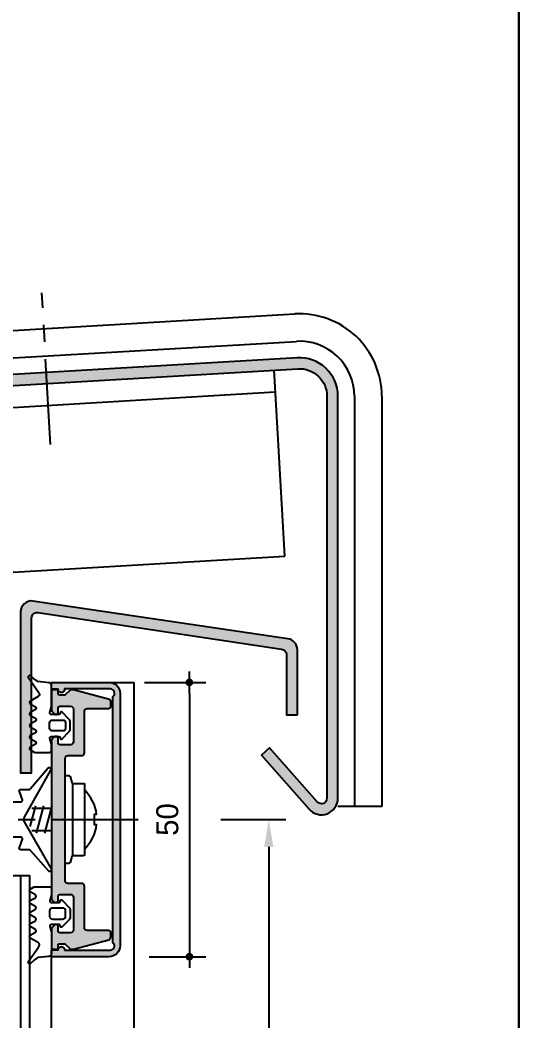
# Model space of a CAD drawing. Header units: millimetres. Extents: x -153 to 2280, y 0 to 724.
# Drawn here: x 1084.5 to 1130, y 462.9 to 554.1 of the extents above; entities that cross this region are included whole.
import ezdxf

# ---------------------------------------------------------------- set-up
doc = ezdxf.new("R2010")
doc.units = ezdxf.units.MM
doc.header["$LTSCALE"] = 0.025
doc.header["$MEASUREMENT"] = 0
doc.linetypes.add('CENTER', pattern=[2, 1.25, -0.25, 0.25, -0.25])
doc.layers.get('0').update_dxf_attribs({"lineweight": 5})
for name, color, linetype in [('ASSI', 1, 'CENTER'), ('FILL', 253, 'Continuous'), ('FINE', 7, 'Continuous'), ('GOMMA', 80, 'Continuous'), ('GROSSA', 8, 'Continuous'), ('MARCHIO', 7, 'Continuous'), ('QUOTE', 254, 'Continuous'), ('VETRO', 140, 'Continuous')]:
    doc.layers.add(name, color=color, linetype=linetype)
doc.styles.add('Aluk Text', font='GOTHIC.TTF')

# ---------------------------------------------------------------- blocks, each defined once
blk = doc.blocks.new('k0855')
at = {"layer": 'GROSSA'}
blk.add_lwpolyline([(11.64999999999986, 0.8000000000004093, -0.4142135623730784), (11.14999999999986, 0.3000000000004093), (0.2999999999997272, 0.3000000000000682), (0, 0), (-0.3000000000001819, 0.3000000000000682), (-11.15000000000009, 0.2999999999997272, -0.4142135623731075), (-11.65000000000009, 0.7999999999997272), (-11.65000000000009, 3.300000000000637, 0.414213562373095), (-12.15000000000009, 3.800000000000637), (-19.75, 3.800000000000523, -0.414213562373095), (-20.25, 4.300000000000523), (-20.25, 8.300000000000523, 0.4142135623730795), (-20.55000000000018, 8.600000000000477), (-21.59774739507475, 8.600000000000477, 0.3394542588633896), (-21.88752514296152, 8.377645713531251), (-23.65000000000009, 1.800000000000523), (-23.65000000000009, 1.24487273393197), (-22.65000000000009, 0.2448727339319703), (-22.65000000000009, -0.6999999999995907, -0.4142135623731159), (-22.95000000000027, -0.9999999999995453), (-23.5, -0.9999999999995453, 0.414213562373109), (-23.65000000000009, -1.149999999999523), (-23.65000000000009, -2.049999999999272, 0.4142135623730534), (-23.5, -2.19999999999925), (-19.97426406871182, -2.199999999999363, 0.1989123673796788), (-19.76213203435577, -2.112132034355341), (-19.237867965644, -1.587867965643682, 0.1989123673796275), (-19.15000000000009, -1.37573593128775), (-19.15000000000009, -1.299999999999613, 0.4142135623731283), (-19.45000000000027, -0.9999999999995453), (-20.35000000000014, -0.9999999999995453, -0.414213562373095), (-20.65000000000009, -0.699999999999477), (-20.65000000000009, 1.300000000000637, -0.414213562373095), (-20.15000000000009, 1.800000000000637), (-14.15000000000009, 1.800000000000637, -0.414213562373095), (-13.65000000000009, 1.300000000000637), (-13.65000000000009, -0.699999999999477, -0.414213562373095), (-13.95000000000005, -0.9999999999995453), (-14.85000000000014, -0.9999999999995453, 0.414213562373095), (-15.15000000000009, -1.2999999999995), (-15.15000000000009, -1.475735931287431, 0.1989123673796724), (-15.06213203435618, -1.687867965643477), (-14.63786796564318, -2.112132034356478, 0.1989123673796574), (-14.42573593128691, -2.200000000000387), (14.42573593128782, -2.199999999999363, 0.1989123673796421), (14.63786796564386, -2.112132034355341), (15.06213203435573, -1.687867965643477, 0.1989123673796492), (15.14999999999964, -1.475735931287431), (15.14999999999964, -1.2999999999995, 0.4142135623731088), (14.84999999999991, -0.9999999999995453), (13.94999999999982, -0.9999999999995453, -0.414213562373095), (13.64999999999986, -0.699999999999477), (13.64999999999986, 1.300000000000637, -0.414213562373095), (14.14999999999986, 1.800000000000637), (20.13763493782221, 1.800000000000637, -0.414213562373095), (20.63763493782221, 1.300000000000637), (20.63763493782221, -0.699999999999477, -0.414213562373095), (20.33763493782226, -0.9999999999995453), (19.43763493782217, -0.9999999999995453, 0.4142135623731283), (19.13763493782221, -1.299999999999613), (19.13763493782221, -1.37573593128775, 0.198912367379612), (19.22550290346635, -1.587867965643682), (19.74976697217789, -2.112132034355341, 0.1989123673796789), (19.96189900653394, -2.199999999999363), (23.48763493782212, -2.19999999999925, 0.4142135623730674), (23.63763493782221, -2.049999999999272), (23.63763493782221, -1.149999999999523, 0.4142135623731507), (23.48763493782235, -0.9999999999995453), (22.93763493782217, -0.9999999999995453, -0.414213562373095), (22.63763493782221, -0.6999999999995907), (22.63763493782221, 0.2448727339319703), (23.63763493782221, 1.24487273393197), (23.63763493782221, 1.800000000000523), (21.91487984844571, 8.229409522551805, 0.3394542588633856), (21.43191693530116, 8.600000000000477), (20.53763493782208, 8.600000000000477, 0.4142135623730811), (20.23763493782235, 8.300000000000523), (20.23763493782212, 4.300000000000523, -0.414213562373095), (19.73763493782212, 3.800000000000523), (12.14999999999986, 3.800000000000637, 0.414213562373095), (11.64999999999986, 3.300000000000637)], format="xyb", close=True, dxfattribs=at)
blk = doc.blocks.new('PUNTO')
blk.add_line((-1, 0), (1, 0))
at = {"const_width": 0.35}
blk.add_lwpolyline([(-0.1750000000000114, 0, 1), (0.1750000000000114, 0, 1)], format="xyb", close=True, dxfattribs=at)

msp = doc.modelspace()

# ---------------------------------------------------------------- hatches: boundary and pattern name
at = {"layer": 'FILL'}
h = msp.add_hatch(color=256, dxfattribs=at)
edge = h.paths.add_edge_path()
edge.add_line((938.5138111774734, 473.414890184284), (938.5138111774736, 510.2743244740782))
edge.add_arc((940.6138111774735, 510.2743244740783), 2.099999999999952, 93.21722638871228, 180.0000000000027, ccw=False)
edge.add_line((940.4959556266435, 512.3710147395058), (1109.859697732209, 522.3109224826685))
edge.add_arc((1110.000001959388, 519.8148626428738), 2.500000000000048, 1.3073986337985843e-12, 93.2172263887112, ccw=False)
edge.add_line((1112.500001959388, 519.8148626428738), (1112.500001959388, 483.1518866795187))
edge.add_arc((1112.000001959388, 483.1518866795187), 0.4999999999999716, -138.61963346287132, 3.183231456205249e-12, ccw=False)
edge.add_line((1111.624833141199, 482.8213592860115), (1107.27625070721, 487.7572664592296))
edge.add_line((1107.27625070721, 487.7572664592296), (1106.525913070832, 487.0962116722152))
edge.add_line((1106.525913070832, 487.0962116722152), (1110.874495504821, 482.1603044989971))
edge.add_arc((1112.000001959388, 483.1518866795187), 1.499999999999939, 221.3803665371274, 360.0000000000006)
edge.add_line((1113.500001959388, 483.1518866795187), (1113.500001959388, 519.8148626428737))
edge.add_arc((1110.000001959388, 519.8148626428737), 3.500000000000028, 6.979045701039888e-13, 93.21722638871061)
edge.add_line((1109.803576041338, 523.3093464185862), (940.4398339357722, 513.3694386754237))
edge.add_arc((940.6138111774735, 510.2743244740782), 3.100000000000088, 93.21722638870888, 179.9999999999979)
edge.add_line((937.5138111774734, 510.2743244740783), (937.5138111774734, 473.4148901842839))
edge.add_arc((939.0138111774733, 473.4148901842839), 1.499999999999929, 179.9999999999995, 318.6196334628723)
edge.add_line((940.1393176320403, 472.4233080037624), (944.4879000660296, 477.3592151769805))
edge.add_line((944.4879000660296, 477.3592151769805), (943.7375624296515, 478.0202699639948))
edge.add_line((943.7375624296515, 478.0202699639948), (939.3889799956626, 473.0843627907768))
edge.add_arc((939.0138111774735, 473.414890184284), 0.5000000000000947, 180.0000000000016, 318.6196334628755, ccw=False)
h = msp.add_hatch(color=256, dxfattribs=at)
edge = h.paths.add_edge_path()
edge.add_line((1109.806218391063, 490.7496788178658), (1109.806218391062, 496.6997685160474))
edge.add_arc((1108.806218391062, 496.6997685160475), 0.9999999999999716, 359.9999999999968, 443.0776103515601)
edge.add_line((1108.926743163562, 497.6924788359363), (1085.711141735535, 501.1352591336182))
edge.add_arc((1085.590616963035, 500.1425488137293), 1.00000000000005, 83.07761035156224, 179.9999999999984)
edge.add_line((1084.590616963035, 500.1425488137293), (1084.590616963035, 485.4656455185614))
edge.add_line((1084.590616963035, 485.4656455185614), (1085.590616963035, 485.4656455185614))
edge.add_line((1085.590616963035, 485.4656455185614), (1085.590616963035, 499.5781723032558))
edge.add_arc((1086.090616963035, 499.5781723032558), 0.5000000000000568, 83.07761035155289, 179.9999999999918, ccw=False)
edge.add_line((1086.150879349285, 500.0745274632002), (1108.366480777313, 496.7531569767042))
edge.add_arc((1108.306218391063, 496.2568018167597), 0.5000000000000324, 6.480149750132114e-12, 83.07761035156892, ccw=False)
edge.add_line((1108.806218391063, 496.2568018167598), (1108.806218391063, 490.7496788178658))
edge.add_line((1108.806218391063, 490.7496788178658), (1109.806218391063, 490.7496788178658))
h = msp.add_hatch(color=256, dxfattribs=at)
edge = h.paths.add_edge_path()
edge.add_line((1088.591046826008, 469.3092140859268), (1092.775387736168, 469.3150580180449))
edge.add_arc((1092.775387736167, 469.6900580180441), 0.3749999999991758, 270.0000000002215, 413.1301023539119)
edge.add_line((1093.000387736168, 469.9900580180425), (1093.00038773617, 492.4400580180453))
edge.add_arc((1092.775387736168, 492.7400580180437), 0.3749999999998579, 306.8698976462392, 449.9999999999956)
edge.add_line((1092.775387736168, 493.1150580180435), (1088.591043716453, 493.1176159041227))
edge.add_arc((1088.301247312286, 493.0858030833303), 0.2915373242560468, -182.06933845399897, 6.264642903004017, ccw=False)
edge.add_line((1088.00990011107, 493.0963301806542), (1087.401834237945, 493.1183011094946))
edge.add_line((1087.401834237945, 493.1183011094946), (1087.401834237945, 493.7179048242396))
edge.add_line((1087.401834237945, 493.7179048242396), (1092.650156884512, 493.7191752754226))
edge.add_arc((1092.650387736168, 492.7191753020689), 0.9999999999999961, 7.958078640513122e-13, 90.01322682572908, ccw=False)
edge.add_line((1093.650387736168, 492.7191753020689), (1093.650387736168, 469.7108482485611))
edge.add_arc((1092.650387736168, 469.7108482485612), 1.000000000000057, 270.02918408584475, 359.9999999999992, ccw=False)
edge.add_line((1092.650897094533, 468.7108483782841), (1087.401838180487, 468.7080448394702))
edge.add_line((1087.401838180487, 468.7080448394702), (1087.401838180487, 469.3076486160205))
edge.add_line((1087.401838180487, 469.3076486160205), (1088.009887623928, 469.3300696352684))
edge.add_arc((1088.301226953065, 469.3408123878139), 0.291537324256003, -6.222231991426725, 182.1117493655718, ccw=False)
h = msp.add_hatch(color=256, dxfattribs=at)
edge = h.paths.add_edge_path()
edge.add_arc((1088.901834237945, 475.6400117753151), 0.2500000000000142, 180.0000000000032, 270, ccw=False)
edge.add_line((1088.651834237945, 475.6400117753151), (1088.651834237945, 481.0650117753152))
edge.add_line((1088.651834237945, 481.0650117753152), (1088.501834237945, 481.215011775315))
edge.add_line((1088.501834237945, 481.215011775315), (1088.651834237945, 481.3650117753151))
edge.add_line((1088.651834237945, 481.3650117753151), (1088.651834237945, 486.7900117753151))
edge.add_arc((1088.901834237945, 486.7900117753151), 0.25, 90, 180, ccw=False)
edge.add_line((1088.901834237945, 487.0400117753151), (1090.151834237945, 487.0400117753151))
edge.add_arc((1090.151834237945, 487.2900117753151), 0.25, 270, 360)
edge.add_line((1090.401834237945, 487.2900117753151), (1090.401834237945, 491.090011775315))
edge.add_arc((1090.651834237945, 491.090011775315), 0.25, 90, 180, ccw=False)
edge.add_line((1090.651834237945, 491.340011775315), (1092.651834237945, 491.340011775315))
edge.add_arc((1092.651834237945, 491.4900117753151), 0.1500000000000341, 270.0000000000217, 360.0000000000217)
edge.add_line((1092.801834237946, 491.4900117753151), (1092.801834237946, 492.0138854728524))
edge.add_arc((1092.651834237945, 492.0138854728525), 0.1500000000000057, 359.9999999999891, 434.9999999999945)
edge.add_line((1092.690657094711, 492.1587743467958), (1089.401834237945, 493.0400117753151))
edge.add_line((1089.401834237945, 493.0400117753151), (1089.124270604911, 493.0400117753151))
edge.add_line((1089.124270604911, 493.0400117753151), (1088.624270604911, 492.5400117753151))
edge.add_line((1088.624270604911, 492.5400117753151), (1088.151834237945, 492.5400117753151))
edge.add_arc((1088.151834237945, 492.6900117753151), 0.1500000000000341, 179.9999999999783, 269.9999999999783, ccw=False)
edge.add_line((1088.001834237945, 492.6900117753152), (1088.001834237945, 492.965011775315))
edge.add_arc((1087.926834237946, 492.9650117753151), 0.07500000000001705, 359.9999999999783, 449.9999999999783)
edge.add_line((1087.926834237946, 493.0400117753151), (1087.476834237946, 493.0400117753151))
edge.add_arc((1087.476834237946, 492.9650117753151), 0.07500000000001705, 90.0000000000217, 180.0000000000217)
edge.add_line((1087.401834237946, 492.965011775315), (1087.401834237946, 491.2021438096709))
edge.add_arc((1087.551834237946, 491.2021438096709), 0.1500000000000341, 179.9999999999891, 224.9999999999923)
edge.add_line((1087.445768220768, 491.0960777924929), (1087.707900255123, 490.833945758137))
edge.add_arc((1087.813966272301, 490.940011775315), 0.149999999999967, 225.0000000000269, 270.0000000000217)
edge.add_line((1087.813966272301, 490.7900117753151), (1087.851834237945, 490.7900117753151))
edge.add_arc((1087.851834237945, 490.9400117753152), 0.1500000000000483, 270.0000000000109, 360.0000000000163)
edge.add_line((1088.001834237945, 490.9400117753152), (1088.001834237945, 491.3900117753151))
edge.add_arc((1088.151834237945, 491.3900117753151), 0.1500000000000057, 89.99999999998909, 179.9999999999891, ccw=False)
edge.add_line((1088.151834237945, 491.5400117753151), (1089.151834237945, 491.5400117753151))
edge.add_arc((1089.151834237945, 491.2900117753151), 0.25, 0, 90, ccw=False)
edge.add_line((1089.401834237945, 491.2900117753151), (1089.401834237945, 488.2900117753151))
edge.add_arc((1089.151834237945, 488.2900117753151), 0.25, -90, 0, ccw=False)
edge.add_line((1089.151834237945, 488.0400117753151), (1088.151834237945, 488.0400117753151))
edge.add_arc((1088.151834237945, 488.1900117753151), 0.1500000000000057, 180.0000000000109, 270.00000000001086, ccw=False)
edge.add_line((1088.001834237945, 488.190011775315), (1088.001834237945, 488.6400117753151))
edge.add_arc((1087.851834237945, 488.6400117753151), 0.1499999999999773, 0, 90)
edge.add_line((1087.851834237945, 488.7900117753151), (1087.763966272302, 488.7900117753151))
edge.add_arc((1087.763966272301, 488.6400117753151), 0.1500000000000057, 89.99999999995657, 134.9999999999616)
edge.add_line((1087.657900255123, 488.7460777924931), (1087.445768220767, 488.5339457581366))
edge.add_arc((1087.551834237945, 488.4278797409586), 0.1500000000001479, 135.0000000000576, 180.0000000000597)
edge.add_line((1087.401834237945, 488.4278797409585), (1087.401834237945, 474.0021438096711))
edge.add_arc((1087.551834237946, 474.0021438096711), 0.1500000000000625, 179.9999999999891, 224.9999999999847)
edge.add_line((1087.445768220768, 473.8960777924931), (1087.657900255123, 473.6839457581372))
edge.add_arc((1087.763966272301, 473.7900117753152), 0.1500000000000273, 225.0000000000346, 270.0000000000326)
edge.add_line((1087.763966272302, 473.6400117753152), (1087.851834237945, 473.6400117753152))
edge.add_arc((1087.851834237945, 473.7900117753151), 0.1499999999999204, 269.9999999999783, 359.9999999999783)
edge.add_line((1088.001834237945, 473.7900117753151), (1088.001834237945, 474.2400117753151))
edge.add_arc((1088.151834237945, 474.2400117753151), 0.1500000000000057, 89.99999999998909, 179.9999999999891, ccw=False)
edge.add_line((1088.151834237945, 474.3900117753151), (1089.151834237945, 474.3900117753151))
edge.add_arc((1089.151834237945, 474.1400117753151), 0.25, 0, 90, ccw=False)
edge.add_line((1089.401834237945, 474.1400117753151), (1089.401834237945, 471.1461943064039))
edge.add_arc((1089.151834237945, 471.1461943064039), 0.25, -90, 0, ccw=False)
edge.add_line((1089.151834237945, 470.8961943064039), (1088.151834237945, 470.8961943064039))
edge.add_arc((1088.151834237945, 471.0461943064039), 0.1500000000000057, 180.0000000000109, 270.00000000001086, ccw=False)
edge.add_line((1088.001834237945, 471.0461943064039), (1088.001834237945, 471.4961943064039))
edge.add_arc((1087.851834237945, 471.4961943064039), 0.1500000000000057, 5.428146656364197e-12, 90.00000000001086)
edge.add_line((1087.851834237945, 471.6461943064039), (1087.813966272302, 471.6461943064039))
edge.add_arc((1087.813966272302, 471.4961943064039), 0.1500000000000341, 90.00000000003257, 135.000000000023)
edge.add_line((1087.707900255123, 471.6022603235818), (1087.445768220768, 471.3401282892261))
edge.add_arc((1087.551834237946, 471.2340622720481), 0.1500000000000374, 135.0000000000077, 180.0000000000109)
edge.add_line((1087.401834237945, 471.234062272048), (1087.401834237945, 469.471194306404))
edge.add_arc((1087.476834237946, 469.471194306404), 0.07500000000001705, 179.9999999999783, 269.9999999999783)
edge.add_line((1087.476834237946, 469.3961943064039), (1087.926834237946, 469.3961943064039))
edge.add_arc((1087.926834237946, 469.4711943064038), 0.074999999999946, 269.9999999999783, 359.9999999999891)
edge.add_line((1088.001834237945, 469.4711943064038), (1088.001834237945, 469.7461943064039))
edge.add_arc((1088.151834237945, 469.7461943064039), 0.1499999999999773, 90, 180, ccw=False)
edge.add_line((1088.151834237945, 469.8961943064039), (1088.624270604911, 469.8961943064039))
edge.add_line((1088.624270604911, 469.8961943064039), (1089.124270604911, 469.3961943064039))
edge.add_line((1089.124270604911, 469.3961943064039), (1089.401834237945, 469.3961943064039))
edge.add_line((1089.401834237945, 469.3961943064039), (1092.616538999221, 470.2575718510922))
edge.add_arc((1092.551834237946, 470.4990533076644), 0.2499999999999802, 285.0000000000024, 360.0000000000065)
edge.add_line((1092.801834237946, 470.4990533076644), (1092.801834237946, 470.946194306404))
edge.add_arc((1092.651834237945, 470.9461943064039), 0.1499999999999204, 2.171258662546913e-11, 90.0000000000217)
edge.add_line((1092.651834237945, 471.0961943064038), (1090.651834237945, 471.096194306404))
edge.add_arc((1090.651834237945, 471.346194306404), 0.25, 180, 270, ccw=False)
edge.add_line((1090.401834237945, 471.346194306404), (1090.401834237945, 475.1400117753151))
edge.add_arc((1090.151834237945, 475.1400117753151), 0.25, 0, 90)
edge.add_line((1090.151834237945, 475.3900117753151), (1088.901834237945, 475.3900117753151))

# ---------------------------------------------------------------- linework, layer by layer
at = {"layer": 'ASSI', "ltscale": 250}
for p, q in [((1087.310175549711, 515.3884984034781), (1086.532031867648, 529.231938714921)), ((1062.48969085863, 481.2150117753147), (1096.094722458809, 481.2150117753147))]:
    msp.add_line(p, q, dxfattribs=at)
at = {"layer": 'FINE', "color": 4}
for p, q in [((940.2610364660461, 517.3657026271761), (1109.579089277853, 527.3030421622577)), ((940.4013406932247, 514.8696427873815), (1109.719393505031, 524.806982322463)), ((1115.000001959388, 519.8148626428737), (1115.000001959388, 482.4156027243501)), ((1117.500001959388, 519.8148626428738), (1117.500001959388, 482.4156027243501)), ((1117.500001959388, 482.4156027243501), (1113.500001959388, 482.4156027243501))]:
    msp.add_line(p, q, dxfattribs=at)
at = {"layer": 'FINE'}
for p, q in [((1095.869631659827, 493.7150117753147), (1101.469504294149, 493.7150117753147)), ((1099.969504294149, 492.7150117753147), (1099.969504294149, 469.7108483782841)), ((1089.358994259852, 477.915011775315), (1089.358994259852, 484.515011775315)), ((1085.935397738242, 482.4650117753144), (1085.427298551839, 480.568759796374)), ((1086.685397738242, 482.4650117753139), (1086.015524757164, 479.9650117753139)), ((1087.435397738242, 482.4650117753135), (1086.765524757164, 479.9650117753135)), ((1087.373989293015, 468.8784420993537), (1087.373989293015, 414.379450422784)), ((1096.319769874637, 468.7108483782841), (1101.469504294149, 468.7108483782841))]:
    msp.add_line(p, q, dxfattribs=at)
for points in [[(1090.492349828432, 493.7150117753147), (1094.901834237946, 493.7150117753147), (1094.901834237946, 414.379450422784)], [(1087.401834237945, 482.215011775315), (1085.618973163661, 482.215011775315)], [(1085.628473636871, 480.215011775315), (1087.401834237945, 480.215011775315)]]:
    msp.add_lwpolyline(points, dxfattribs=at)
for points in [[(1088.651834237945, 485.215011775315), (1088.999652967307, 485.215011775315, -0.3309619514747992), (1089.095410261927, 485.1438308753538), (1089.263236965232, 484.5861926752762, 0.3309619514747942), (1089.358994259852, 484.515011775315), (1090.301834237945, 484.515011775315, -0.414213562373095), (1090.401834237945, 484.415011775315), (1090.401834237945, 481.215011775315), (1090.401834237945, 478.015011775315, -0.414213562373095), (1090.301834237945, 477.915011775315), (1089.358994259852, 477.915011775315, 0.3309619514747943), (1089.263236965232, 477.8438308753538), (1089.095410261927, 477.2861926752762, -0.3309619514747993), (1088.999652967307, 477.215011775315), (1088.651834237945, 477.215011775315)], [(1090.401834237945, 478.515011775315, 0.1708492709052984), (1091.520986354762, 480.7353533250619), (1091.31236134394, 480.7353533250619), (1091.31236134394, 481.6946702255681), (1091.520986354762, 481.6946702255681, 0.170849270905298), (1090.401834237945, 483.915011775315, 0.170849270905298)]]:
    msp.add_lwpolyline(points, format="xyb", dxfattribs=at)
at = {"layer": 'FINE', "color": 4}
for centre, radius in [((1110.000001959388, 519.8148626428738), 7.5), ((1110.000001959388, 519.8148626428737), 5)]:
    msp.add_arc(centre, radius, 0, 93.2172263887074, dxfattribs=at)
at = {"layer": 'GOMMA'}
for points in [[(1087.401834237946, 487.4869205097708), (1087.401834237946, 488.0126171393591, 0.04008518434644911), (1087.396723111889, 488.0764399961244), (1087.256945364002, 488.5980976530054, -0.4931454260312356), (1087.401834237946, 488.7869205097708), (1088.090628161093, 488.7869205097704, -0.3888787318528493), (1088.190247630902, 488.6956360840452), (1088.196147091969, 488.6282049354957, 0.6370702608073786), (1088.366477239897, 488.5662098316518), (1089.028610933242, 489.2283435249978, 0.1989123673796624), (1089.101834237946, 489.4051202202944), (1089.101834237946, 490.1687207992471, 0.1989123673796531), (1089.028610933242, 490.3454974945438), (1088.366477239897, 491.0076311878897, 0.637070260807382), (1088.196147091969, 490.9456360840459), (1088.190247630902, 490.8782049354963, -0.3888787318528493), (1088.090628161093, 490.7869205097711), (1087.401834237946, 490.7869205097708, -0.4931454260312984), (1087.256945364002, 490.9757433665362), (1087.401834237946, 491.5164760055442), (1087.401834237946, 493.4369205097708, 0.414213562373095), (1087.151834237946, 493.6869205097708), (1086.161535957509, 493.8050714104618, -0.07546705698885331), (1085.780292335809, 494.0818957148589), (1085.501415256657, 494.3496430267577, 0.8769764629927514), (1085.341604375943, 494.0987901922343), (1086.221356206493, 492.83576906417, -0.5220051325606435), (1086.186527186759, 492.4270267002087), (1085.476834236766, 492.0172852864982, 0.5773502698239583), (1085.476834235938, 491.7574776652202), (1085.936360517648, 491.4921700436463, -0.5773502700173055), (1085.936360516895, 491.2323624223247), (1085.476834237396, 490.9670548056448, 0.5773502704903818), (1085.476834236459, 490.7072471842167), (1085.936360517387, 490.4419395601251, -0.5773502691896144), (1085.936360517387, 490.1821319389898), (1085.4768342372, 489.9168243207648, 0.5773502699886969), (1085.476834236459, 489.6570166994496), (1085.936360517387, 489.3917090755837, -0.5773502691896144), (1085.936360517387, 489.1319014544484), (1085.4768342372, 488.8665938362234, 0.5773502699886969), (1085.476834236458, 488.6067862149083), (1085.936360517387, 488.3414785910424, -0.5773502691896142), (1085.936360517387, 488.0816709699071), (1085.4768342372, 487.8163633494095, 0.5773502699886992), (1085.476834236458, 487.5565557280944), (1085.822445973506, 487.3570166993273, 0.1316524980088336), (1085.897445973721, 487.3369205097707), (1087.251834237946, 487.3369205097708, 0.4142135623731505)], [(1088.436095904608, 489.2869205097699), (1087.48529404869, 489.2869205097701, -0.4142135623730284), (1087.23529404869, 489.5369205097701), (1087.23529404869, 490.0369205097699, -0.414213562373095), (1087.48529404869, 490.2869205097699), (1088.436095904608, 490.2869205097699, -0.4410091218320472), (1088.685070296856, 490.0142985734057), (1088.685070296856, 489.5595424461341, -0.4410091218321642)], [(1087.401834237946, 474.9431030408592), (1087.401834237946, 474.4174064112709, -0.04008518434644911), (1087.396723111889, 474.3535835545056), (1087.256945364002, 473.8319258976246, 0.4931454260312356), (1087.401834237946, 473.6431030408593), (1088.090628161093, 473.6431030408596, 0.3888787318528493), (1088.190247630902, 473.7343874665848), (1088.196147091969, 473.8018186151344, -0.6370702608073786), (1088.366477239897, 473.8638137189782), (1089.028610933242, 473.2016800256322, -0.1989123673796624), (1089.101834237946, 473.0249033303356), (1089.101834237946, 472.2613027513829, -0.1989123673796531), (1089.028610933242, 472.0845260560862), (1088.366477239897, 471.4223923627403, -0.637070260807382), (1088.196147091969, 471.4843874665842), (1088.190247630902, 471.5518186151337, 0.3888787318528493), (1088.090628161093, 471.6431030408589), (1087.401834237946, 471.6431030408593, 0.4931454260312984), (1087.256945364002, 471.4542801840938), (1087.401834237946, 470.9135475450859), (1087.401834237946, 468.9931030408592, -0.414213562373095), (1087.151834237946, 468.7431030408592), (1086.161535957509, 468.6249521401682, 0.07546705698885331), (1085.780292335809, 468.3481278357712), (1085.501415256657, 468.0803805238723, -0.8769764629927514), (1085.341604375943, 468.3312333583957), (1086.221356206493, 469.59425448646, 0.5220051325606435), (1086.186527186759, 470.0029968504213), (1085.476834236766, 470.4127382641318, -0.5773502698239583), (1085.476834235938, 470.6725458854098), (1085.936360517648, 470.9378535069837, 0.5773502700173055), (1085.936360516895, 471.1976611283053), (1085.476834237396, 471.4629687449853, -0.5773502704903818), (1085.476834236459, 471.7227763664133), (1085.936360517387, 471.9880839905049, 0.5773502691896144), (1085.936360517387, 472.2478916116403), (1085.4768342372, 472.5131992298653, -0.5773502699886969), (1085.476834236459, 472.7730068511804), (1085.936360517387, 473.0383144750463, 0.5773502691896144), (1085.936360517387, 473.2981220961816), (1085.4768342372, 473.5634297144066, -0.5773502699886969), (1085.476834236458, 473.8232373357217), (1085.936360517387, 474.0885449595876, 0.5773502691896142), (1085.936360517387, 474.348352580723), (1085.4768342372, 474.6136602012206, -0.5773502699886992), (1085.476834236458, 474.8734678225356), (1085.822445973506, 475.0730068513027, -0.1316524980088336), (1085.897445973721, 475.0931030408593), (1087.251834237946, 475.0931030408592, -0.4142135623731505)], [(1088.436095904608, 473.1431030408593), (1087.48529404869, 473.143103040859, 0.4142135623730284), (1087.23529404869, 472.893103040859), (1087.23529404869, 472.3931030408593, 0.414213562373095), (1087.48529404869, 472.1431030408593), (1088.436095904608, 472.1431030408593, 0.4410091218320472), (1088.685070296856, 472.4157249772235), (1088.685070296856, 472.8704811044951, 0.4410091218321642)]]:
    msp.add_lwpolyline(points, format="xyb", close=True, dxfattribs=at)
msp.add_lwpolyline([(1083.669712176667, 482.8150117753148), (1084.60983354405, 482.8150117753148, 0.5205670505517366), (1084.750787437168, 483.0163147968136), (1084.478758283549, 483.7637087538159, -0.5205670505517374), (1084.619712176667, 483.9650117753147), (1085.357049434, 483.9650117753147, 0.2539676464749575), (1085.482850019192, 484.0333159200625), (1087.081288411794, 485.8981872042427, -1.091308501069354), (1087.316792052229, 485.714191594981), (1084.929948292571, 481.4263209076655, 0.2216946626429373), (1084.92994829252, 481.0037026459248), (1087.368443208027, 476.7158319556489, -1.091308501069281), (1087.132939567592, 476.5318363463872), (1085.482850019192, 478.3967076305674, 0.2539676464749574), (1085.357049434, 478.4650117753152), (1084.619712176667, 478.4650117753152, -0.5205670505517374), (1084.478758283549, 478.666314796814), (1084.750787437168, 479.4137087538162, 0.5205670505517366), (1084.60983354405, 479.6150117753147), (1083.669712176667, 479.6150117753147)], format="xyb", dxfattribs=at)
at = {"layer": 'GROSSA'}
for p, q in [((1108.664314945559, 505.2169066107593), (1107.682994504462, 522.1962962931523)), ((940.653888302146, 510.3767350757511), (1107.798836812724, 520.1919238055109)), ((941.4878330265201, 495.3998661567439), (1108.664314945559, 505.2169066107593))]:
    msp.add_line(p, q, dxfattribs=at)
for points in [[(938.5138111774734, 473.414890184284), (938.5138111774736, 510.2743244740782, -0.3978612673112145), (940.4959556266435, 512.3710147395058), (1109.859697732209, 522.3109224826685, -0.4307571479156901), (1112.500001959388, 519.8148626428738), (1112.500001959388, 483.1518866795187, -0.6912691281709786), (1111.624833141199, 482.8213592860115), (1107.27625070721, 487.7572664592296), (1106.525913070832, 487.0962116722152), (1110.874495504821, 482.1603044989971, 0.6912691281709745), (1113.500001959388, 483.1518866795187), (1113.500001959388, 519.8148626428737, 0.4307571479156895), (1109.803576041338, 523.3093464185862), (940.4398339357722, 513.3694386754237, 0.3978612673112076), (937.5138111774734, 510.2743244740783), (937.5138111774734, 473.4148901842839, 0.6912691281709745), (940.1393176320403, 472.4233080037624), (944.4879000660296, 477.3592151769805), (943.7375624296515, 478.0202699639948), (939.3889799956626, 473.0843627907768, -0.6912691281709789)], [(1109.806218391063, 490.7496788178658), (1109.806218391062, 496.6997685160474, 0.3792534055303336), (1108.926743163562, 497.6924788359363), (1085.711141735535, 501.1352591336182, 0.4500598599073121), (1084.590616963035, 500.1425488137293), (1084.590616963035, 485.4656455185614), (1085.590616963035, 485.4656455185614), (1085.590616963035, 499.5781723032558, -0.4500598599073114), (1086.150879349285, 500.0745274632002), (1108.366480777313, 496.7531569767042, -0.3792534055303362), (1108.806218391063, 496.2568018167598), (1108.806218391063, 490.7496788178658)], [(1088.591046826008, 469.3092140859268), (1092.775387736168, 469.3150580180449, 0.7207592200530415), (1093.000387736168, 469.9900580180425), (1093.00038773617, 492.4400580180453, 0.7207592200534798), (1092.775387736168, 493.1150580180435), (1088.591043716453, 493.1176159041227, -1.075506706590505), (1088.00990011107, 493.0963301806542), (1087.401834237945, 493.1183011094946), (1087.401834237945, 493.7179048242396), (1092.650156884512, 493.7191752754226, -0.4142811788749139), (1093.650387736168, 492.7191753020689), (1093.650387736168, 469.7108482485611, -0.4140643826233402), (1092.650897094533, 468.7108483782841), (1087.401838180487, 468.7080448394702), (1087.401838180487, 469.3076486160205), (1088.009887623928, 469.3300696352684, -1.07550670659048)]]:
    msp.add_lwpolyline(points, format="xyb", close=True, dxfattribs=at)
at = {"layer": 'MARCHIO'}
for points in [[(1130.000000830274, 693.9999998750102), (920.0000008302741, 693.9999998750102), (920.0000008302741, 396.9999998750102), (1130.000000830274, 396.9999998750102)], [(920.0000016769591, 397.0000002594995), (920.0000016769591, 694.0000002594993), (1130.000001676959, 694.0000002594993), (1130.000001676959, 397.0000002594995)]]:
    msp.add_lwpolyline(points, close=True, dxfattribs=at)
at = {"layer": 'QUOTE'}
for p, q in [((1102.837177053849, 481.2150117753147), (1108.763535783507, 481.2150117753147)), ((1107.206269303246, 478.7150117753147), (1107.206269303246, 417.7958425868122))]:
    msp.add_line(p, q, dxfattribs=at)
msp.add_solid([(1106.789602636579, 478.7150117753147), (1107.622935969913, 478.7150117753147), (1107.206269303246, 481.2150117753147)], dxfattribs=at)
at = {"layer": 'VETRO'}
msp.add_line((1084.601834236674, 414.379450422784), (1084.601834236674, 476.1093829529831), dxfattribs=at)
msp.add_lwpolyline([(1081.401834236674, 476.1093829529831), (1085.401834236674, 476.1093829529831), (1085.401834236674, 414.379450422784)], dxfattribs=at)

# ---------------------------------------------------------------- block references
at = {"layer": 'FINE'}
for p, rotation in [((1099.969504294149, 493.7150117753147), 90), ((1099.969504294149, 468.7108483782841), 270)]:
    msp.add_blockref('PUNTO', p, dxfattribs=dict(at, rotation=rotation))
at = {"layer": 'QUOTE', "xscale": 0.5, "yscale": 0.5, "zscale": 0.5, "rotation": 270}
msp.add_blockref('k0855', (1088.501834237945, 481.215011775315), dxfattribs=at)

# ---------------------------------------------------------------- texts
at = {"layer": 'FINE', "color": 2, "insert": (1097.969504294149, 481.2129300767995), "char_height": 2, "attachment_point": 5, "rotation": 90, "style": 'Aluk Text'}
msp.add_mtext('\\A2;50', dxfattribs=at)

doc.saveas('drawing.dxf')
